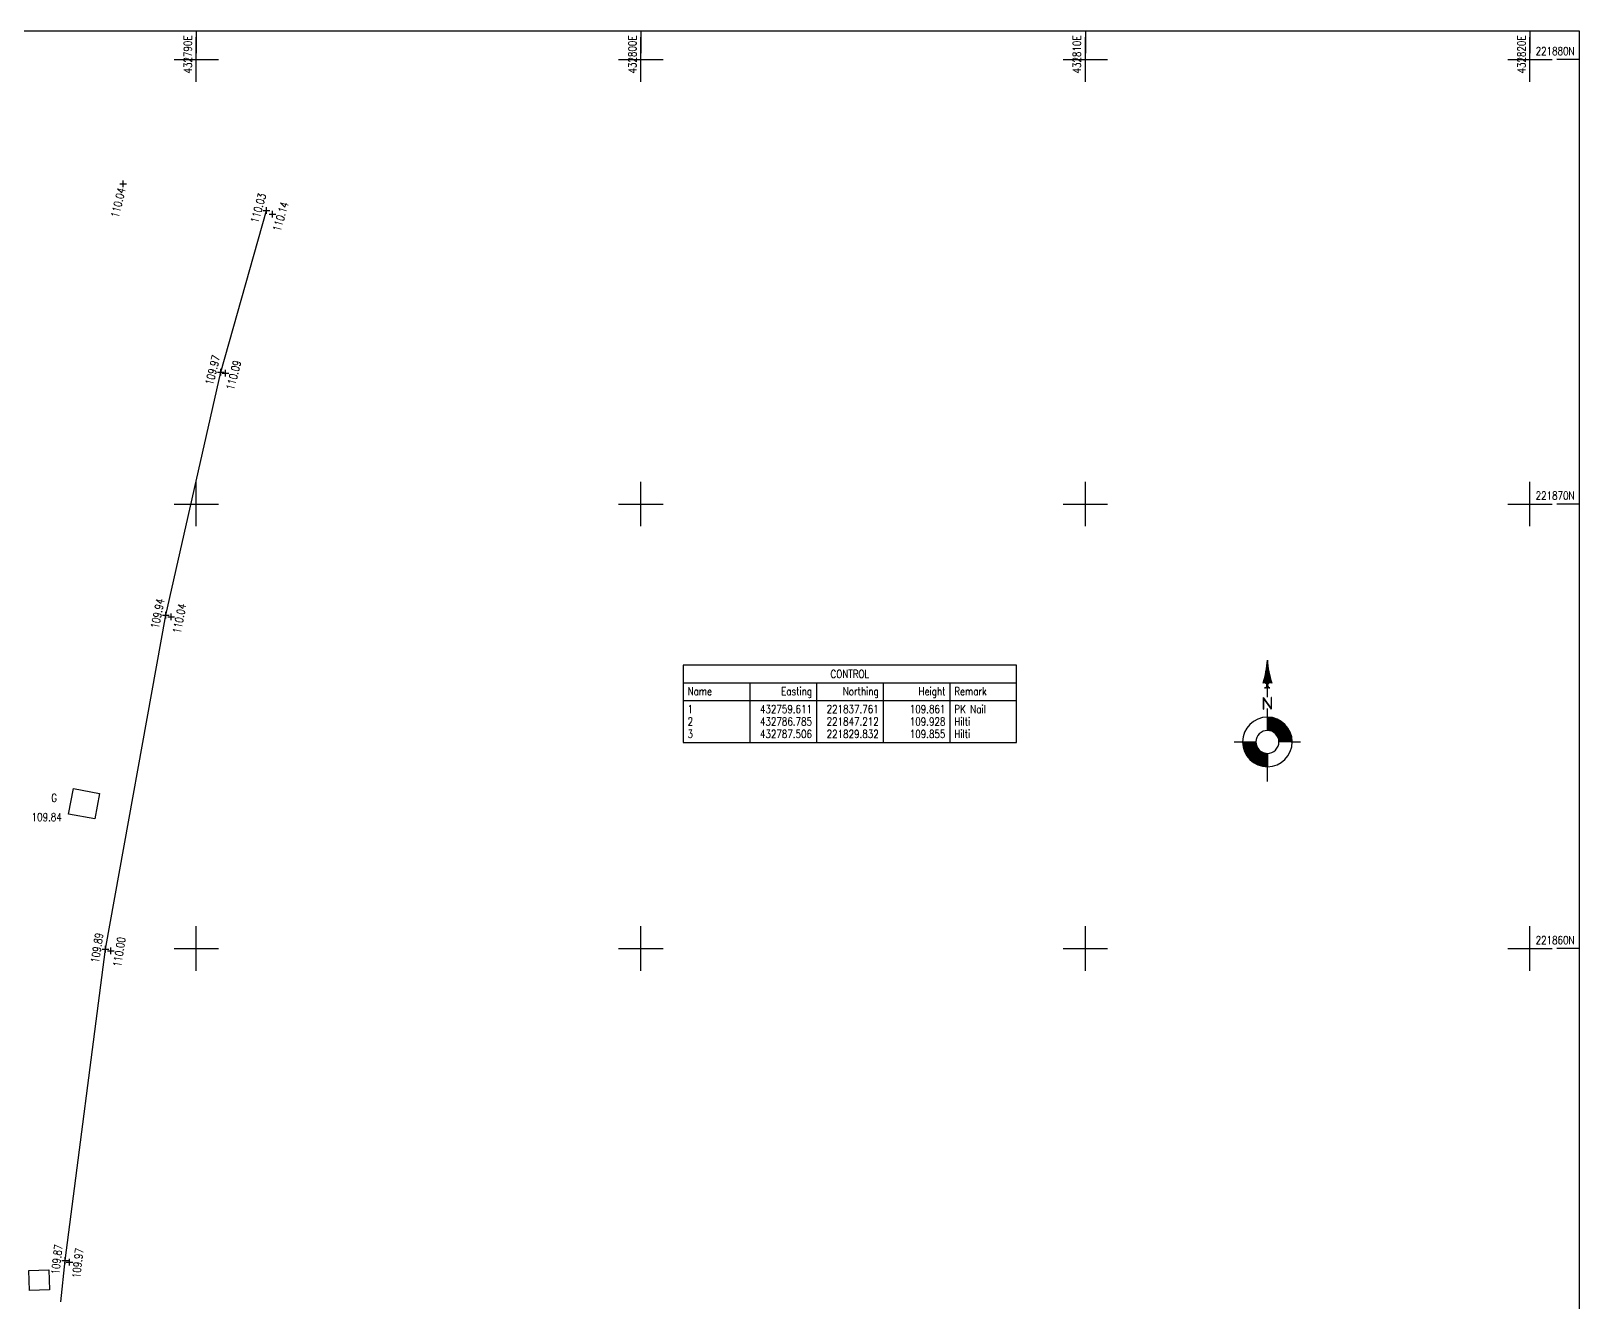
# Model space of a CAD drawing. Header units: millimetres. Extents: x 929802 to 1112248, y 1926852 to 2050811.
# Drawn here: x 998776 to 1033599, y 2022215 to 2050811 of the extents above; entities that cross this region are included whole.
import ezdxf
from ezdxf.enums import TextEntityAlignment as Align

# ---------------------------------------------------------------- set-up
doc = ezdxf.new("R2010")
doc.units = ezdxf.units.MM
for name, color, linetype in [('16764-Topo$0$SV_$_Grid', 7, 'Continuous'), ('16764-Topo$0$SV_$_Title Block', 7, 'Continuous'), ('16764-Topo$0$SV_Misc Text', 7, 'Continuous'), ('16764-Topo$0$SV_Road Channels', 2, 'Continuous'), ('16764-Topo$0$SV_Road Levels', 7, 'Continuous'), ('16764-Topo$0$SV_Street Furniture', 9, 'Continuous'), ('16764-Topo$0$SV_Top Of Kerb Levels', 7, 'Continuous'), ('X-Ref-Site', 7, 'Continuous')]:
    doc.layers.add(name, color=color, linetype=linetype)
doc.layers.get('X-Ref-Site').off()
doc.styles.add('16764-Topo$0$Default', font='RomanS', dxfattribs={"width": 0.8})

# ---------------------------------------------------------------- blocks, each defined once
blk = doc.blocks.new('16764-Topo$0$PT_PLUS')
at = {"color": 0, "linetype": 'Continuous', "flags": 128}
for points in [[(-0.5, 0), (0.5, 0)], [(0, -0.5), (0, 0.5)]]:
    blk.add_lwpolyline(points, dxfattribs=at)
blk = doc.blocks.new('16764-Topo$0$NORTH ARROWS')
at = {"color": 7, "linetype": 'Continuous', "flags": 128}
for points in [[(-0.060994, 17.244141), (0.150387, 17.455522)], [(-0.037515, 17.444397), (0.133117, 17.615029)], [(-0.016137, 17.642552), (0.116935, 17.775624)], [(0.00321, 17.838675), (0.10186, 17.937325)], [(0.020592, 18.032834), (0.087913, 18.100155)], [(0.036072, 18.22509), (0.075116, 18.264135)], [(0.049708, 18.415503), (0.063492, 18.429287)], [(-0.884177, 13.415754), (0.594132, 14.894063)], [(-0.806576, 13.670132), (0.560823, 15.037531)], [(-0.733721, 13.919763), (0.528353, 15.181838)], [(-0.716118, 13.407037), (0.628269, 14.751424)], [(-0.66531, 14.164951), (0.496733, 15.326995)], [(-0.601073, 14.405965), (0.465974, 15.473013)], [(-0.540769, 14.643046), (0.436088, 15.619903)], [(-0.535243, 13.411135), (0.663225, 14.609603)], [(-0.48418, 14.876412), (0.407088, 15.767679)], [(-0.431108, 15.10626), (0.378984, 15.916352)], [(-0.395871, 13.37373), (0.698988, 14.46859)], [(-0.381375, 15.33277), (0.351791, 16.065936)], [(-0.334817, 15.556104), (0.325521, 16.216443)], [(-0.291285, 15.776413), (0.300189, 16.367888)], [(-0.281776, 13.311049), (0.73555, 14.328375)], [(-0.250642, 15.993833), (0.275809, 16.520284)], [(-0.21276, 16.208491), (0.252396, 16.673647)], [(-0.188109, 13.227939), (0.772902, 14.18895)], [(-0.177525, 16.420504), (0.229964, 16.827992)], [(-0.144827, 16.629978), (0.208531, 16.983336)], [(-0.114566, 16.837015), (0.188112, 17.139694)], [(-0.11404, 13.125231), (0.811033, 14.050305)], [(-0.086651, 17.041707), (0.168725, 17.297083)], [(0.63399, 12.271102), (-0.591483, 12.271102)], [(-0.437839, 12.271102), (-0.395326, 12.313615)], [(-0.261062, 12.271102), (0.144825, 12.676989)], [(-0.084285, 12.271102), (0.199083, 12.55447)], [(-0.082921, 12.62602), (0.118911, 12.827852)], [(-0.061941, 13.000554), (0.849936, 13.912431)], [(-0.040013, 12.845705), (0.148127, 13.033844)], [(0.064977, 10.182984), (0.064977, 12.271022)], [(0.092491, 12.271102), (0.27458, 12.453191)], [(0.269268, 12.271102), (0.369288, 12.371122)], [(0.446045, 12.271102), (0.484165, 12.309223)], [(0.518025, 13.403743), (0.889602, 13.77532)], [(0.622821, 12.271102), (0.624066, 12.272347)], [(0.724017, 13.432958), (0.930023, 13.638964)], [(0.874881, 13.407045), (0.97119, 13.503354)], [(0.9974, 13.352787), (1.013096, 13.368484)], [(0.899156, 7.691239), (-0.790572, 10.124435)], [(-0.790572, 7.515168), (-0.790572, 10.124435)], [(-0.790572, 7.515168), (-0.740421, 7.515168)], [(-0.740421, 7.515168), (-0.740421, 9.917251)], [(0.952922, 7.515101), (-0.740421, 9.917251)], [(0.064977, 5.702261), (0.064977, 7.638802)], [(0.952922, 10.101374), (0.899156, 10.101374)], [(0.899156, 10.101374), (0.899156, 7.691239)], [(0.899156, 7.691239), (0.899156, 7.691239)], [(0.952922, 7.515101), (0.952922, 10.101374)], [(0.064977, 2.689198), (0.064977, 5.702261)], [(0.064977, 5.595764), (0.170215, 5.701002)], [(0.064977, 5.418987), (0.340747, 5.694758)], [(0.064977, 5.242211), (0.506459, 5.683693)], [(0.064977, 5.065434), (0.667713, 5.66817)], [(0.064977, 4.888657), (0.824817, 5.648498)], [(0.064977, 4.71188), (0.978037, 5.62494)], [(0.064977, 4.535104), (1.127601, 5.597728)], [(0.064977, 4.358327), (1.273712, 5.567062)], [(0.064977, 4.18155), (1.416545, 5.533118)], [(0.064977, 4.004774), (1.556254, 5.496051)], [(0.064977, 3.827997), (1.692979, 5.455999)], [(0.064977, 3.65122), (1.82684, 5.413083)], [(0.064977, 3.474444), (1.957947, 5.367414)], [(0.064977, 3.297667), (2.086397, 5.319087)], [(0.064977, 3.12089), (2.212277, 5.268191)], [(0.064977, 2.944113), (2.335666, 5.214803)], [(0.064977, 2.767337), (2.456633, 5.158993)], [(0.162376, 2.687959), (2.575242, 5.100825)], [(0.328624, 2.677431), (2.691549, 5.040355)], [(0.485472, 2.657502), (2.805604, 4.977634)], [(0.634182, 2.629435), (2.917452, 4.912706)], [(0.775682, 2.594158), (3.027135, 4.845611)], [(0.910676, 2.552376), (3.134687, 4.776387)], [(1.03971, 2.504634), (3.24014, 4.705063)], [(1.163209, 2.451356), (3.343521, 4.631668)], [(1.281509, 2.392878), (3.444855, 4.556224)], [(1.394873, 2.329466), (3.544161, 4.478754)], [(1.503511, 2.261327), (3.641456, 4.399272)], [(1.607581, 2.188621), (3.736754, 4.317793)], [(1.707202, 2.111465), (3.830065, 4.234328)], [(1.802458, 2.029944), (3.921397, 4.148883)], [(1.893396, 1.944106), (4.010754, 4.061463)], [(1.980036, 1.853969), (4.098138, 3.97207)], [(2.062365, 1.759521), (4.183546, 3.880702)], [(2.14034, 1.660719), (4.266976, 3.787355)], [(2.213884, 1.557487), (4.348418, 3.692021)], [(2.282885, 1.449712), (4.427863, 3.594689)], [(2.347193, 1.337242), (4.505297, 3.495346)], [(-7.432467, 0.117297), (-5.519987, 0.117297)], [(-5.519987, 0.117297), (-2.525001, 0.117297)], [(-5.518728, 0.012059), (-5.41349, 0.117297)], [(-5.512483, -0.158473), (-5.236713, 0.117297)], [(-5.501419, -0.324185), (-5.059936, 0.117297)], [(-5.485896, -0.485439), (-4.88316, 0.117297)], [(-5.466224, -0.642543), (-4.706383, 0.117297)], [(-5.442666, -0.795763), (-4.529606, 0.117297)], [(-5.415454, -0.945327), (-4.35283, 0.117297)], [(-5.384788, -1.091438), (-4.176053, 0.117297)], [(-5.350844, -1.23427), (-3.999276, 0.117297)], [(-5.313777, -1.37398), (-3.8225, 0.117297)], [(-5.273725, -1.510705), (-3.645723, 0.117297)], [(-5.230809, -1.644566), (-3.468946, 0.117297)], [(-5.18514, -1.775673), (-3.292169, 0.117297)], [(-5.136813, -1.904123), (-3.115393, 0.117297)], [(-5.085917, -2.030003), (-2.938616, 0.117297)], [(-5.032529, -2.153392), (-2.761839, 0.117297)], [(-4.976719, -2.274359), (-2.585063, 0.117297)], [(-4.918551, -2.392968), (-2.522463, 0.00312)], [(2.406609, 1.219881), (4.580703, 3.393976)], [(2.460879, 1.097375), (4.654061, 3.290557)], [(2.509683, 0.969402), (4.725347, 3.185066)], [(2.552614, 0.835556), (4.794533, 3.077475)], [(2.589151, 0.695317), (4.861588, 2.967754)], [(2.618625, 0.548015), (4.926476, 2.855865)], [(2.640155, 0.392768), (4.989157, 2.74177)], [(2.652552, 0.228388), (5.049586, 2.625422)], [(5.64994, 0.117297), (2.654954, 0.117297)], [(2.718238, 0.117297), (5.107711, 2.50677)], [(2.895015, 0.117297), (5.163477, 2.38576)], [(3.071792, 0.117297), (5.21682, 2.262326)], [(3.248568, 0.117297), (5.267671, 2.1364)], [(3.425345, 0.117297), (5.31595, 2.007902)], [(3.602122, 0.117297), (5.36157, 1.876746)], [(3.778898, 0.117297), (5.404434, 1.742833)], [(3.955675, 0.117297), (5.444433, 1.606056)], [(4.132452, 0.117297), (5.481445, 1.46629)], [(4.309228, 0.117297), (5.51533, 1.323399)], [(4.486005, 0.117297), (5.545935, 1.177227)], [(4.662782, 0.117297), (5.573083, 1.027598)], [(4.839559, 0.117297), (5.596571, 0.87431)], [(5.016335, 0.117297), (5.616171, 0.717133)], [(5.193112, 0.117297), (5.631615, 0.555801)], [(5.369889, 0.117297), (5.642595, 0.390004)], [(5.546665, 0.117297), (5.648748, 0.21938)], [(5.64994, 0.117297), (7.539849, 0.117297)], [(-4.858081, -2.509275), (-2.509887, -0.16108)], [(-4.79536, -2.62333), (-2.488203, -0.316173)], [(-4.730431, -2.735178), (-2.458593, -0.463339)], [(-4.663337, -2.844861), (-2.421933, -0.603456)], [(-4.594113, -2.952413), (-2.378891, -0.737191)], [(-4.522789, -3.057866), (-2.329984, -0.865061)], [(-4.449393, -3.161247), (-2.275617, -0.987471)], [(-4.37395, -3.262581), (-2.21611, -1.104741)], [(-4.296479, -3.361886), (-2.151716, -1.217123)], [(-4.216998, -3.459182), (-2.08263, -1.324814)], [(-4.135519, -3.55448), (-2.009005, -1.427965)], [(-4.052054, -3.647791), (-1.93095, -1.526687)], [(-3.966609, -3.739123), (-1.848542, -1.621056)], [(-3.879189, -3.82848), (-1.761824, -1.711114)], [(-3.789796, -3.915863), (-1.670807, -1.796874)], [(-3.698428, -4.001272), (-1.575472, -1.878316)], [(-3.605081, -4.084701), (-1.475771, -1.955391)], [(-3.509747, -4.166144), (-1.371619, -2.028016)], [(-3.412415, -4.245589), (-1.262896, -2.09607)], [(-3.313072, -4.323023), (-1.149444, -2.159394)], [(-3.211702, -4.398429), (-1.031052, -2.21778)], [(-3.108283, -4.471787), (-0.907456, -2.27096)], [(-3.002792, -4.543073), (-0.778317, -2.318598)], [(-2.895201, -4.612259), (-0.643209, -2.360266)], [(-2.78548, -4.679314), (-0.501585, -2.395419)], [(-2.673591, -4.744202), (-0.352736, -2.423347)], [(-2.559496, -4.806883), (-0.195729, -2.443117)], [(-2.443148, -4.867312), (-0.029295, -2.453459)], [(-2.324496, -4.925437), (0.064977, -2.535964)], [(-2.203486, -4.981203), (0.064977, -2.712741)], [(-2.080052, -5.034546), (0.064977, -2.889517)], [(-1.954126, -5.085397), (0.064977, -3.066294)], [(-1.825628, -5.133676), (0.064977, -3.243071)], [(-1.694472, -5.179296), (0.064977, -3.419848)], [(0.064977, -2.454526), (0.064977, -5.467666)], [(-1.560559, -5.22216), (0.064977, -3.596624)], [(-1.423782, -5.262159), (0.064977, -3.773401)], [(-1.284016, -5.299171), (0.064977, -3.950178)], [(-1.141125, -5.333056), (0.064977, -4.126954)], [(-0.994953, -5.363661), (0.064977, -4.303731)], [(-0.845324, -5.390808), (0.064977, -4.480508)], [(-0.692036, -5.414297), (0.064977, -4.657284)], [(-0.534859, -5.433897), (0.064977, -4.834061)], [(-0.373526, -5.449341), (0.064977, -5.010838)], [(-0.20773, -5.460321), (0.064977, -5.187614)], [(-0.037106, -5.466474), (0.064977, -5.364391)], [(0.064977, -8.793619), (0.064977, -5.467666)]]:
    blk.add_lwpolyline(points, dxfattribs=at)
at = {"color": 7, "linetype": 'Continuous'}
for centre, radius, start, end in [((-21.58222, 19.86896), 21.680702, -17.544767, -3.542269), ((21.696341, 19.86896), 21.680702, -176.457731, -162.464805), ((-0.612866, 12.843561), 0.572858, -87.860756, 121.252051), ((0.701589, 12.85028), 0.58311, 56.539127, 263.342818), ((0.07934, 0.102934), 5.599345, 90.146973, 179.853027), ((0.050614, 0.102934), 5.599345, 0.146973, 89.853027), ((0.07934, 0.131661), 5.599345, -179.853027, -90.146973), ((0.046925, 0.117258), 2.571925, 89.597842, 179.99913), ((0.046925, 0.117336), 2.571925, -179.99913, -89.597842), ((0.083029, 0.117258), 2.571925, 0.00087, 90.402158), ((0.050614, 0.131661), 5.599345, -89.853027, -0.146973), ((0.083029, 0.117336), 2.571925, -90.402158, -0.00087)]:
    blk.add_arc(centre, radius, start, end, dxfattribs=at)
blk = doc.blocks.new('16764-Topo')
at = {"layer": '16764-Topo$0$SV_$_Grid', "color": 7, "linetype": 'Continuous', "flags": 128}
blk.add_lwpolyline([(432717.307774, 221799.962952), (432717.307774, 221880.642948), (432821.1047, 221880.642948), (432821.1047, 221799.962952)], close=True, dxfattribs=at)
for points in [[(432790, 221880.642948), (432790, 221880.142948)], [(432790, 221879.5), (432790, 221880.5)], [(432800, 221880.642948), (432800, 221880.142948)], [(432800, 221879.5), (432800, 221880.5)], [(432810, 221880.642948), (432810, 221880.142948)], [(432810, 221879.5), (432810, 221880.5)], [(432820, 221880.642948), (432820, 221880.142948)], [(432820, 221879.5), (432820, 221880.5)], [(432789.5, 221880), (432790.5, 221880)], [(432799.5, 221880), (432800.5, 221880)], [(432809.5, 221880), (432810.5, 221880)], [(432819.5, 221880), (432820.5, 221880)], [(432821.1047, 221880), (432820.6047, 221880)], [(432790, 221869.5), (432790, 221870.5)], [(432800, 221869.5), (432800, 221870.5)], [(432810, 221869.5), (432810, 221870.5)], [(432820, 221869.5), (432820, 221870.5)], [(432789.5, 221870), (432790.5, 221870)], [(432799.5, 221870), (432800.5, 221870)], [(432809.5, 221870), (432810.5, 221870)], [(432819.5, 221870), (432820.5, 221870)], [(432821.1047, 221870), (432820.6047, 221870)], [(432790, 221859.5), (432790, 221860.5)], [(432800, 221859.5), (432800, 221860.5)], [(432810, 221859.5), (432810, 221860.5)], [(432820, 221859.5), (432820, 221860.5)], [(432789.5, 221860), (432790.5, 221860)], [(432799.5, 221860), (432800.5, 221860)], [(432809.5, 221860), (432810.5, 221860)], [(432819.5, 221860), (432820.5, 221860)], [(432821.1047, 221860), (432820.6047, 221860)]]:
    blk.add_lwpolyline(points, dxfattribs=at)
at = {"layer": '16764-Topo$0$SV_$_Title Block', "color": 7, "linetype": 'Continuous', "flags": 128}
blk.add_lwpolyline([(432800.951957, 221864.637154), (432808.451957, 221864.637154), (432808.451957, 221866.377154), (432800.951957, 221866.377154)], close=True, dxfattribs=at)
for points in [[(432800.951957, 221865.977154), (432808.451957, 221865.977154)], [(432802.451957, 221865.977154), (432802.451957, 221864.637154)], [(432803.951957, 221865.977154), (432803.951957, 221864.637154)], [(432805.451957, 221865.977154), (432805.451957, 221864.637154)], [(432806.951957, 221865.977154), (432806.951957, 221864.637154)], [(432800.951957, 221865.577154), (432802.451957, 221865.577154)], [(432802.451957, 221865.577154), (432803.951957, 221865.577154)], [(432803.951957, 221865.577154), (432805.451957, 221865.577154)], [(432805.451957, 221865.577154), (432806.951957, 221865.577154)], [(432806.951957, 221865.577154), (432808.451957, 221865.577154)]]:
    blk.add_lwpolyline(points, dxfattribs=at)
at = {"layer": '16764-Topo$0$SV_Road Channels', "color": 2, "linetype": 'Continuous', "flags": 128}
blk.add_lwpolyline([(432786.95307, 221852.048784), (432787.051695, 221852.982253), (432787.956519, 221859.986071), (432789.31633, 221867.49738), (432790.551907, 221872.966417), (432791.578935, 221876.604972)], dxfattribs=at)
at = {"layer": '16764-Topo$0$SV_Street Furniture', "color": 5, "flags": 128}
for points in [[(432787.82466, 221863.489007), (432787.717217, 221862.914497), (432787.127442, 221863.024795), (432787.234885, 221863.599305)], [(432786.683575, 221852.771352), (432786.696044, 221852.320123), (432786.246216, 221852.307693), (432786.233747, 221852.758921)]]:
    blk.add_lwpolyline(points, close=True, dxfattribs=at)
at = {"layer": '16764-Topo$0$SV_Misc Text', "color": 6, "linetype": 'Continuous', "xscale": 0.1, "yscale": 0.1, "zscale": 0.1}
blk.add_blockref('16764-Topo$0$NORTH ARROWS', (432814.088248, 221864.637154), dxfattribs=at)
at = {"layer": '16764-Topo$0$SV_Road Levels', "color": 7, "linetype": 'Continuous', "xscale": 0.15, "yscale": 0.15, "zscale": 0.15}
blk.add_blockref('16764-Topo$0$PT_PLUS', (432788.358175, 221877.203511), dxfattribs=at)
at = {"layer": '16764-Topo$0$SV_Road Levels', "color": 2, "linetype": 'Continuous', "xscale": 0.15, "yscale": 0.15, "zscale": 0.15}
for p in [(432791.578935, 221876.604972), (432790.551907, 221872.966417), (432789.31633, 221867.49738), (432787.956519, 221859.986071), (432787.051695, 221852.982253)]:
    blk.add_blockref('16764-Topo$0$PT_PLUS', p, dxfattribs=at)
at = {"layer": '16764-Topo$0$SV_Top Of Kerb Levels', "color": 4, "linetype": 'Continuous', "xscale": 0.15, "yscale": 0.15, "zscale": 0.15}
for p in [(432791.716175, 221876.520089), (432790.657286, 221872.94496), (432789.435731, 221867.4614), (432788.080958, 221859.95125), (432787.145361, 221852.943683)]:
    blk.add_blockref('16764-Topo$0$PT_PLUS', p, dxfattribs=at)
at = {"layer": '16764-Topo$0$SV_$_Grid', "color": 7, "style": '16764-Topo$0$Default', "width": 0.8}
for s, p in [('432790E', (432789.9, 221880.542948)), ('432800E', (432799.9, 221880.542948)), ('432810E', (432809.9, 221880.542948)), ('432820E', (432819.9, 221880.542948))]:
    blk.add_text(s, height=0.18, rotation=90, dxfattribs=at).set_placement(p, align=Align.RIGHT)
for s, p in [('221880N', (432821.0047, 221880.1)), ('221870N', (432821.0047, 221870.1)), ('221860N', (432821.0047, 221860.1))]:
    blk.add_text(s, height=0.18, dxfattribs=at).set_placement(p, align=Align.RIGHT)
at = {"layer": '16764-Topo$0$SV_$_Title Block', "color": 7, "style": '16764-Topo$0$Default', "width": 0.8}
blk.add_text('CONTROL', height=0.18, dxfattribs=at).set_placement((432804.701957, 221866.087154), align=Align.CENTER)
for s, p in [('Name', (432801.051957, 221865.697154)), ('Remark', (432807.051957, 221865.697154)), ('PK Nail', (432807.051957, 221865.297154)), ('2', (432801.051957, 221865.017154)), ('1', (432801.051957, 221865.297154)), ('Hilti', (432807.051957, 221865.017154)), ('3', (432801.051957, 221864.737154)), ('Hilti', (432807.051957, 221864.737154))]:
    blk.add_text(s, height=0.18, dxfattribs=at).set_placement(p)
for s, p in [('Easting', (432803.851957, 221865.697154)), ('Northing', (432805.351957, 221865.697154)), ('Height', (432806.851957, 221865.697154)), ('432759.611', (432803.851957, 221865.297154)), ('432786.785', (432803.851957, 221865.017154)), ('221837.761', (432805.351957, 221865.297154)), ('221847.212', (432805.351957, 221865.017154)), ('109.861', (432806.851957, 221865.297154)), ('109.928', (432806.851957, 221865.017154)), ('432787.506', (432803.851957, 221864.737154)), ('221829.832', (432805.351957, 221864.737154)), ('109.855', (432806.851957, 221864.737154))]:
    blk.add_text(s, height=0.18, dxfattribs=at).set_placement(p, align=Align.RIGHT)
at = {"layer": '16764-Topo$0$SV_Misc Text', "color": 5, "style": '16764-Topo$0$Default', "width": 0.8}
blk.add_text('G', height=0.18, dxfattribs=at).set_placement((432786.738866, 221863.299923))
at = {"layer": '16764-Topo$0$SV_Misc Text', "style": '16764-Topo$0$Default', "width": 0.8}
blk.add_text('109.84', height=0.18, dxfattribs=at).set_placement((432786.296614, 221862.867987))
at = {"layer": '16764-Topo$0$SV_Road Levels', "color": 7, "style": '16764-Topo$0$Default', "width": 0.8}
blk.add_text('110.04', height=0.18, rotation=76.268206, dxfattribs=at).set_placement((432788.237295, 221877.130107), align=Align.TOP_RIGHT)
at = {"layer": '16764-Topo$0$SV_Road Levels', "color": 2, "style": '16764-Topo$0$Default', "width": 0.8}
for s, rotation, p in [('110.03', 74.237614, (432791.482696, 221876.632137)), ('109.97', 75.75347, (432790.454983, 221872.991027)), ('109.94', 78.503958, (432789.218336, 221867.51731)), ('109.89', 81.188658, (432787.857699, 221860.001389)), ('109.87', 83.30378, (432786.952377, 221852.993914))]:
    blk.add_text(s, height=0.18, rotation=rotation, dxfattribs=at).set_placement(p, align=Align.CENTER)
at = {"layer": '16764-Topo$0$SV_Top Of Kerb Levels', "color": 4, "style": '16764-Topo$0$Default', "width": 0.8}
for s, rotation, p in [('110.14', 73.501668, (432791.812057, 221876.49169)), ('110.09', 75.471564, (432790.754089, 221872.919874)), ('110.04', 78.607858, (432789.533761, 221867.441648)), ('110.00', 81.084767, (432788.17975, 221859.935753)), ('109.97', 83.403591, (432787.244699, 221852.932195))]:
    blk.add_text(s, height=0.18, rotation=rotation, dxfattribs=at).set_placement(p, align=Align.TOP_CENTER)

msp = doc.modelspace()

# ---------------------------------------------------------------- block references
at = {"layer": 'X-Ref-Site', "linetype": 'Continuous', "xscale": 1000, "yscale": 1000, "zscale": 1000}
msp.add_blockref('16764-Topo', (-431787506, -219829832), dxfattribs=at)

doc.saveas('drawing.dxf')
